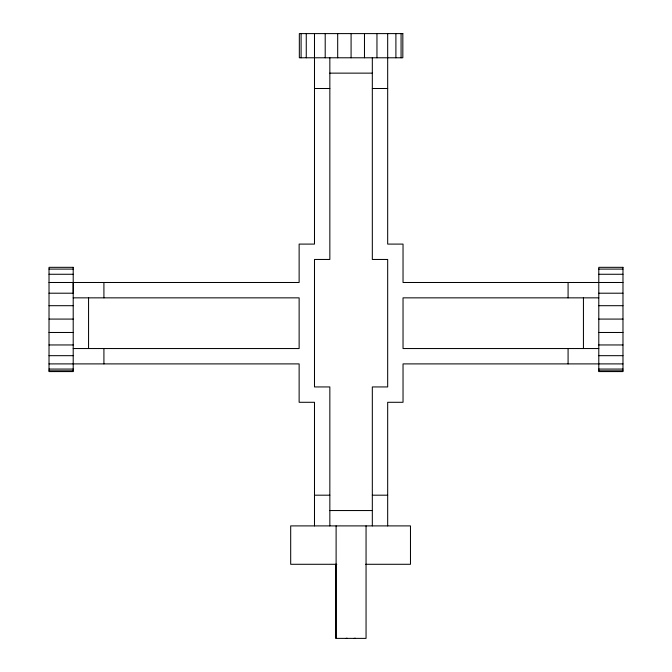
<?xml version="1.0" encoding="UTF-8"?>
<svg xmlns="http://www.w3.org/2000/svg" width="672" height="672" viewBox="0 0 672 672"><rect width="100%" height="100%" fill="white"/><g stroke="black" fill="none" stroke-linecap="round" stroke-linejoin="round"><path stroke-width="1.01" d="M73.206 292.27L73.206 282.71M346.836 638.392L346.214 638.392L347.567 638.392M354.816 638.392L355.429 638.392L354.077 638.392M329.843 73.139L372.322 73.139M314.488 88.502L329.843 88.502M372.322 88.502L387.677 88.502M49.022 269.094L73.206 269.094M598.794 269.094L622.978 269.094M49.022 274.268L73.206 274.268M598.794 274.268L622.978 274.268M49.022 282.492L299.132 282.492L299.132 244.096L314.488 244.096L314.488 33.6M622.978 282.492L403.032 282.492L403.032 244.096L387.677 244.096L387.677 33.6M49.022 293.21L73.206 293.21M598.794 293.21L622.978 293.21M73.206 297.847L299.132 297.847L299.132 348.541L73.206 348.541M598.794 297.847L403.032 297.847L403.032 348.541L598.794 348.541M49.022 305.693L73.206 305.693M598.794 305.693L622.978 305.693M49.022 319.082L73.206 319.082M598.794 319.082L622.978 319.082M49.022 332.48L73.206 332.48M598.794 332.48L622.978 332.48M49.022 344.954L73.206 344.954M598.794 344.954L622.978 344.954M49.022 355.673L73.206 355.673M598.794 355.673L622.978 355.673M49.022 363.896L299.132 363.896L299.132 402.293L314.488 402.293L314.488 525.899M622.978 363.896L403.032 363.896L403.032 402.293L387.677 402.293L387.677 525.899M49.022 369.071L73.206 369.071M598.794 369.071L622.978 369.071M49.022 370.835L73.206 370.835M598.794 370.835L622.978 370.835M314.488 495.188L329.843 495.188M372.322 495.188L387.677 495.188M329.843 510.544L372.322 510.544M336.798 564.287L290.69 564.287L290.69 525.899L410.474 525.899L410.474 564.287L365.719 564.287M583.439 297.847L583.439 348.541M568.084 282.492L568.084 297.847M568.084 348.541L568.084 363.896M401.075 33.6L401.075 57.784M395.9 33.6L395.9 57.784M376.958 33.6L376.958 57.784M372.322 57.784L372.322 259.459L387.677 259.459L387.677 386.938L372.322 386.938L372.322 525.899M366.055 525.899L366.055 638.383L335.849 638.383L335.849 564.287M364.476 33.6L364.476 57.784M351.086 33.6L351.086 57.784M337.688 33.6L337.688 57.784M336.109 525.899L336.109 638.383M329.843 57.784L329.843 259.459L314.488 259.459L314.488 386.938L329.843 386.938L329.843 525.899M325.206 33.6L325.206 57.784M306.264 33.6L306.264 57.784M301.098 33.6L301.098 57.784M103.916 282.492L103.916 297.847M103.916 348.541L103.916 363.896M88.561 297.847L88.561 348.541M402.83 33.6L299.334 33.6L299.334 57.784L402.83 57.784L402.83 33.6M73.206 267.33L49.022 267.33L49.022 371.582L73.206 371.582L73.206 267.33M622.978 267.33L598.794 267.33L598.794 371.582L622.978 371.582L622.978 267.33"/></g></svg>
